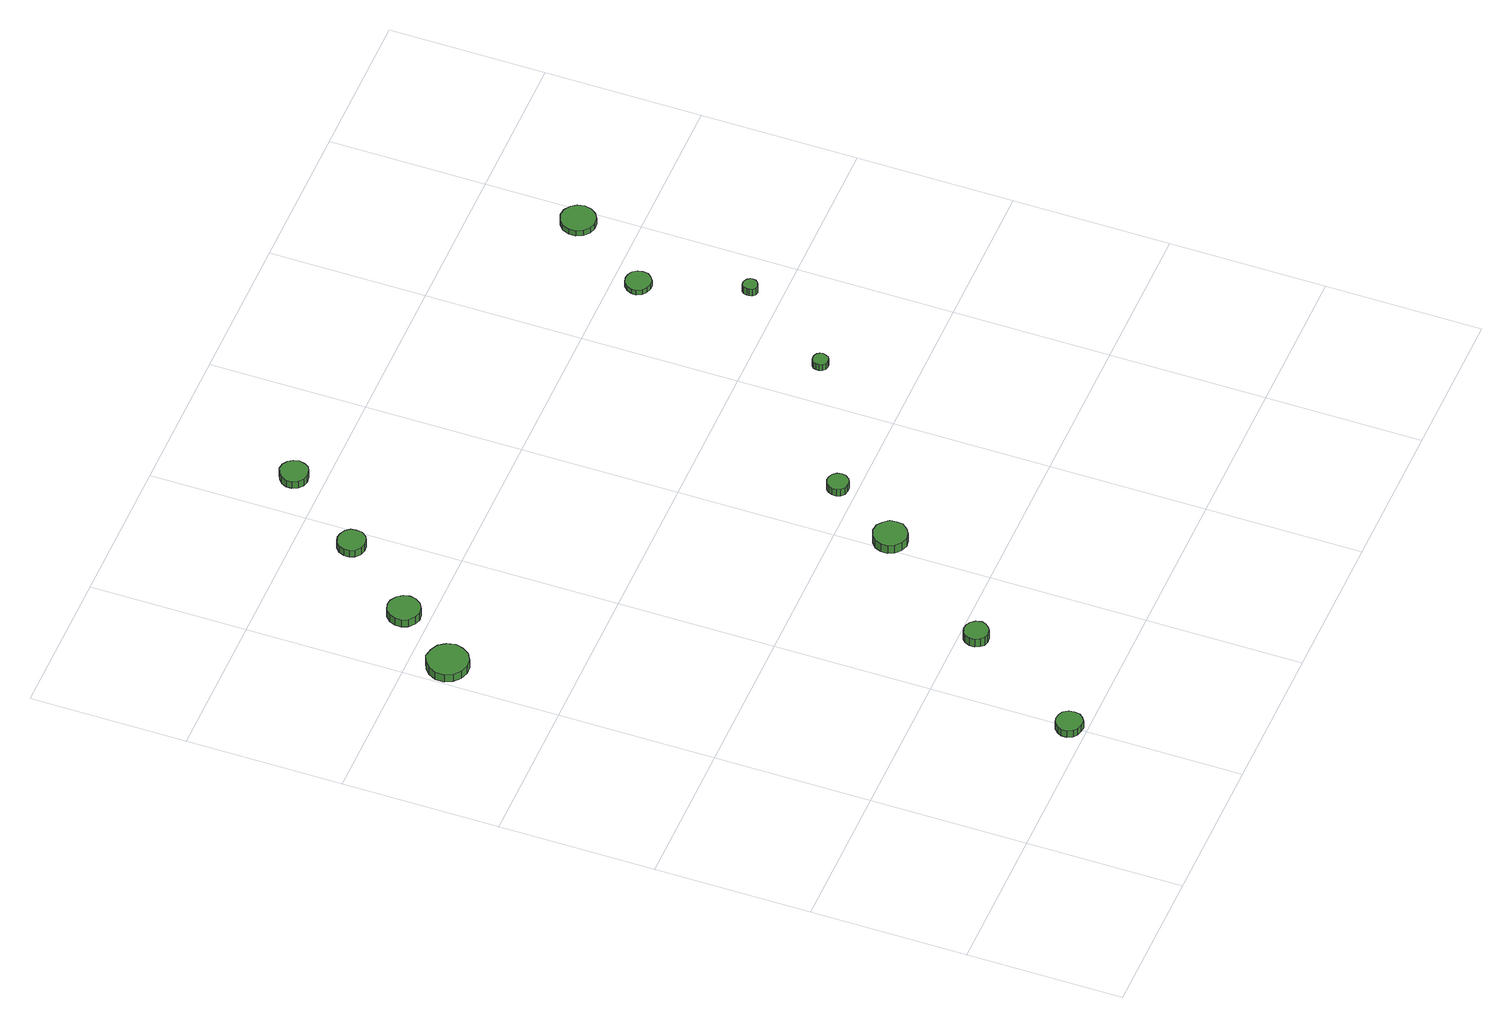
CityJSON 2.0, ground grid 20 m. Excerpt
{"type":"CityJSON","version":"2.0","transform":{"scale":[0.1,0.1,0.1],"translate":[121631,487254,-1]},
"CityObjects":{
"tree1":{"type":"SolitaryVegetationObject","attributes":{"function":"something"},"geometry":[{"type":"MultiSurface","lod":"1","boundaries":[[[0,1,2,3,4,5,6,7,8,9,10,11,12,13,14]],[[15,16,17,18,19,20,21,22,23,24,25,26,27,28,29]],[[0,29,28,1]],[[1,28,27,2]],[[2,27,26,3]],[[3,26,25,4]],[[4,25,24,5]],[[5,24,23,6]],[[6,23,22,7]],[[7,22,21,8]],[[8,21,20,9]],[[9,20,19,10]],[[10,19,18,11]],[[11,18,17,12]],[[12,17,16,13]],[[13,16,15,14]],[[14,15,29,0]]]}]},
"tree2":{"type":"SolitaryVegetationObject","attributes":{"function":"something"},"geometry":[{"type":"MultiSurface","lod":"1","boundaries":[[[30,31,32,33,34,35,36,37,38,39,40,41,42,43,44]],[[45,46,47,48,49,50,51,52,53,54,55,56,57,58,59]],[[30,59,58,31]],[[31,58,57,32]],[[32,57,56,33]],[[33,56,55,34]],[[34,55,54,35]],[[35,54,53,36]],[[36,53,52,37]],[[37,52,51,38]],[[38,51,50,39]],[[39,50,49,40]],[[40,49,48,41]],[[41,48,47,42]],[[42,47,46,43]],[[43,46,45,44]],[[44,45,59,30]]]}]},
"tree3":{"type":"SolitaryVegetationObject","attributes":{"function":"something"},"geometry":[{"type":"MultiSurface","lod":"1","boundaries":[[[60,61,62,63,64,65,66,67,68,69,70,71,72,73,74]],[[75,76,77,78,79,80,81,82,83,84,85,86,87,88,89]],[[60,89,88,61]],[[61,88,87,62]],[[62,87,86,63]],[[63,86,85,64]],[[64,85,84,65]],[[65,84,83,66]],[[66,83,82,67]],[[67,82,81,68]],[[68,81,80,69]],[[69,80,79,70]],[[70,79,78,71]],[[71,78,77,72]],[[72,77,76,73]],[[73,76,75,74]],[[74,75,89,60]]]}]},
"tree4":{"type":"SolitaryVegetationObject","attributes":{"function":"something"},"geometry":[{"type":"MultiSurface","lod":"1","boundaries":[[[90,91,92,93,94,95,96,97,98,99,100,101,102,103,104]],[[105,106,107,108,109,110,111,112,113,114,115,116,117,118,119]],[[90,119,118,91]],[[91,118,117,92]],[[92,117,116,93]],[[93,116,115,94]],[[94,115,114,95]],[[95,114,113,96]],[[96,113,112,97]],[[97,112,111,98]],[[98,111,110,99]],[[99,110,109,100]],[[100,109,108,101]],[[101,108,107,102]],[[102,107,106,103]],[[103,106,105,104]],[[104,105,119,90]]]}]},
"tree5":{"type":"SolitaryVegetationObject","attributes":{"function":"something"},"geometry":[{"type":"MultiSurface","lod":"1","boundaries":[[[120,121,122,123,124,125,126,127,128,129,130,131,132,133,134]],[[135,136,137,138,139,140,141,142,143,144,145,146,147,148,149]],[[120,149,148,121]],[[121,148,147,122]],[[122,147,146,123]],[[123,146,145,124]],[[124,145,144,125]],[[125,144,143,126]],[[126,143,142,127]],[[127,142,141,128]],[[128,141,140,129]],[[129,140,139,130]],[[130,139,138,131]],[[131,138,137,132]],[[132,137,136,133]],[[133,136,135,134]],[[134,135,149,120]]]}]},
"tree6":{"type":"SolitaryVegetationObject","attributes":{"function":"something"},"geometry":[{"type":"MultiSurface","lod":"1","boundaries":[[[150,151,152,153,154,155,156,157,158,159,160,161,162,163,164]],[[165,166,167,168,169,170,171,172,173,174,175,176,177,178,179]],[[150,179,178,151]],[[151,178,177,152]],[[152,177,176,153]],[[153,176,175,154]],[[154,175,174,155]],[[155,174,173,156]],[[156,173,172,157]],[[157,172,171,158]],[[158,171,170,159]],[[159,170,169,160]],[[160,169,168,161]],[[161,168,167,162]],[[162,167,166,163]],[[163,166,165,164]],[[164,165,179,150]]]}]},
"tree7":{"type":"SolitaryVegetationObject","attributes":{"function":"something"},"geometry":[{"type":"MultiSurface","lod":"1","boundaries":[[[180,181,182,183,184,185,186,187,188,189,190,191,192,193,194]],[[195,196,197,198,199,200,201,202,203,204,205,206,207,208,209]],[[180,209,208,181]],[[181,208,207,182]],[[182,207,206,183]],[[183,206,205,184]],[[184,205,204,185]],[[185,204,203,186]],[[186,203,202,187]],[[187,202,201,188]],[[188,201,200,189]],[[189,200,199,190]],[[190,199,198,191]],[[191,198,197,192]],[[192,197,196,193]],[[193,196,195,194]],[[194,195,209,180]]]}]},
"tree8":{"type":"SolitaryVegetationObject","attributes":{"function":"something"},"geometry":[{"type":"MultiSurface","lod":"1","boundaries":[[[210,211,212,213,214,215,216,217,218,219,220,221,222,223,224]],[[225,226,227,228,229,230,231,232,233,234,235,236,237,238,239]],[[210,239,238,211]],[[211,238,237,212]],[[212,237,236,213]],[[213,236,235,214]],[[214,235,234,215]],[[215,234,233,216]],[[216,233,232,217]],[[217,232,231,218]],[[218,231,230,219]],[[219,230,229,220]],[[220,229,228,221]],[[221,228,227,222]],[[222,227,226,223]],[[223,226,225,224]],[[224,225,239,210]]]}]},
"tree9":{"type":"SolitaryVegetationObject","attributes":{"function":"something"},"geometry":[{"type":"MultiSurface","lod":"1","boundaries":[[[240,241,242,243,244,245,246,247,248,249,250,251,252,253,254]],[[255,256,257,258,259,260,261,262,263,264,265,266,267,268,269]],[[240,269,268,241]],[[241,268,267,242]],[[242,267,266,243]],[[243,266,265,244]],[[244,265,264,245]],[[245,264,263,246]],[[246,263,262,247]],[[247,262,261,248]],[[248,261,260,249]],[[249,260,259,250]],[[250,259,258,251]],[[251,258,257,252]],[[252,257,256,253]],[[253,256,255,254]],[[254,255,269,240]]]}]},
"tree10":{"type":"SolitaryVegetationObject","attributes":{"function":"something"},"geometry":[{"type":"MultiSurface","lod":"1","boundaries":[[[270,271,272,273,274,275,276,277,278,279,280,281,282,283,284]],[[285,286,287,288,289,290,291,292,293,294,295,296,297,298,299]],[[270,299,298,271]],[[271,298,297,272]],[[272,297,296,273]],[[273,296,295,274]],[[274,295,294,275]],[[275,294,293,276]],[[276,293,292,277]],[[277,292,291,278]],[[278,291,290,279]],[[279,290,289,280]],[[280,289,288,281]],[[281,288,287,282]],[[282,287,286,283]],[[283,286,285,284]],[[284,285,299,270]]]}]},
"tree11":{"type":"SolitaryVegetationObject","attributes":{"function":"something"},"geometry":[{"type":"MultiSurface","lod":"1","boundaries":[[[300,301,302,303,304,305,306,307,308,309,310,311,312,313,314]],[[315,316,317,318,319,320,321,322,323,324,325,326,327,328,329]],[[300,329,328,301]],[[301,328,327,302]],[[302,327,326,303]],[[303,326,325,304]],[[304,325,324,305]],[[305,324,323,306]],[[306,323,322,307]],[[307,322,321,308]],[[308,321,320,309]],[[309,320,319,310]],[[310,319,318,311]],[[311,318,317,312]],[[312,317,316,313]],[[313,316,315,314]],[[314,315,329,300]]]}]},
"tree12":{"type":"SolitaryVegetationObject","attributes":{"function":"something"},"geometry":[{"type":"MultiSurface","lod":"1","boundaries":[[[330,331,332,333,334,335,336,337,338,339,340,341,342,343,344]],[[345,346,347,348,349,350,351,352,353,354,355,356,357,358,359]],[[330,359,358,331]],[[331,358,357,332]],[[332,357,356,333]],[[333,356,355,334]],[[334,355,354,335]],[[335,354,353,336]],[[336,353,352,337]],[[337,352,351,338]],[[338,351,350,339]],[[339,350,349,340]],[[340,349,348,341]],[[341,348,347,342]],[[342,347,346,343]],[[343,346,345,344]],[[344,345,359,330]]]}]}
},
"vertices":[
[217,22,17],[216,29,17],[212,35,17],[206,38,17],[199,39,17],[192,37,17],[187,32,17],[184,26,17],[184,19,17],[187,12,17],[192,8,17],[199,6,17],[206,6,17],[212,10,17],[216,15,17],[216,15,6],[212,10,6],[206,6,6],[199,6,6],[192,8,6],[187,12,6],[184,19,6],[184,26,6],[187,32,6],[192,37,6],[199,39,6],[206,38,6],[212,35,6],[216,29,6],[217,22,6],
[57,753,18],[54,764,18],[48,773,18],[38,778,18],[27,780,18],[17,776,18],[9,769,18],[4,759,18],[4,748,18],[9,738,18],[17,731,18],[27,727,18],[38,728,18],[48,734,18],[54,743,18],[54,743,6],[48,734,6],[38,728,6],[27,727,6],[17,731,6],[9,738,6],[4,748,6],[4,759,6],[9,769,6],[17,776,6],[27,780,6],[38,778,6],[48,773,6],[54,764,6],[57,753,6],
[113,833,18],[111,841,18],[106,848,18],[98,853,18],[90,854,18],[82,851,18],[75,845,18],[72,837,18],[72,829,18],[75,821,18],[82,815,18],[90,812,18],[98,813,18],[106,818,18],[111,825,18],[111,825,6],[106,818,6],[98,813,6],[90,812,6],[82,815,6],[75,821,6],[72,829,6],[72,837,6],[75,845,6],[82,851,6],[90,854,6],[98,853,6],[106,848,6],[111,841,6],[113,833,6],
[314,178,22],[312,185,22],[308,190,22],[303,193,22],[296,194,22],[290,192,22],[286,188,22],[283,182,22],[283,175,22],[286,169,22],[290,165,22],[296,163,22],[303,164,22],[308,167,22],[312,172,22],[312,172,9],[308,167,9],[303,164,9],[296,163,9],[290,165,9],[286,169,9],[283,175,9],[283,182,9],[286,188,9],[290,192,9],[296,194,9],[303,193,9],[308,190,9],[312,185,9],[314,178,9],
[194,933,17],[193,940,17],[188,946,17],[182,949,17],[175,950,17],[168,948,17],[162,943,17],[159,936,17],[159,929,17],[162,922,17],[168,917,17],[175,915,17],[182,916,17],[188,919,17],[193,925,17],[193,925,6],[188,919,6],[182,916,6],[175,915,6],[168,917,6],[162,922,6],[159,929,6],[159,936,6],[162,943,6],[168,948,6],[175,950,6],[182,949,6],[188,946,6],[193,940,6],[194,933,6],
[433,332,23],[432,341,23],[426,348,23],[419,353,23],[410,354,23],[402,351,23],[395,345,23],[391,337,23],[391,328,23],[395,320,23],[402,314,23],[410,311,23],[419,312,23],[426,317,23],[432,324,23],[432,324,10],[426,317,10],[419,312,10],[410,311,10],[402,314,10],[395,320,10],[391,328,10],[391,337,10],[395,345,10],[402,351,10],[410,354,10],[419,353,10],[426,348,10],[432,341,10],[433,332,10],
[277,1038,18],[275,1045,18],[271,1051,18],[265,1055,18],[257,1056,18],[250,1053,18],[244,1048,18],[241,1041,18],[241,1034,18],[244,1027,18],[250,1022,18],[257,1020,18],[265,1021,18],[271,1024,18],[275,1030,18],[275,1030,7],[271,1024,7],[265,1021,7],[257,1020,7],[250,1022,7],[244,1027,7],[241,1034,7],[241,1041,7],[244,1048,7],[250,1053,7],[257,1056,7],[265,1055,7],[271,1051,7],[275,1045,7],[277,1038,7],
[490,424,17],[489,430,17],[485,435,17],[480,437,17],[475,438,17],[469,436,17],[465,432,17],[463,427,17],[463,421,17],[465,416,17],[469,412,17],[475,411,17],[480,411,17],[485,414,17],[489,419,17],[489,419,6],[485,414,6],[480,411,6],[475,411,6],[469,412,6],[465,416,6],[463,421,6],[463,427,6],[465,432,6],[469,436,6],[475,438,6],[480,437,6],[485,435,6],[489,430,6],[490,424,6],
[671,518,16],[670,522,16],[668,525,16],[664,527,16],[660,527,16],[656,526,16],[653,523,16],[652,520,16],[652,516,16],[653,512,16],[656,509,16],[660,508,16],[664,508,16],[668,510,16],[670,514,16],[670,514,6],[668,510,6],[664,508,6],[660,508,6],[656,509,6],[653,512,6],[652,516,6],[652,520,6],[653,523,6],[656,526,6],[660,527,6],[664,527,6],[668,525,6],[670,522,6],[671,518,6],
[724,769,14],[723,775,14],[719,781,14],[713,784,14],[706,785,14],[700,783,14],[695,778,14],[692,772,14],[692,765,14],[695,759,14],[700,755,14],[706,753,14],[713,753,14],[719,757,14],[723,762,14],[723,762,6],[719,757,6],[713,753,6],[706,753,6],[700,755,6],[695,759,6],[692,765,6],[692,772,6],[695,778,6],[700,783,6],[706,785,6],[713,784,6],[719,781,6],[723,775,6],[724,769,6],
[757,641,17],[756,644,17],[754,647,17],[751,649,17],[747,650,17],[743,649,17],[740,646,17],[739,642,17],[739,639,17],[740,635,17],[743,632,17],[747,631,17],[751,632,17],[754,634,17],[756,637,17],[756,637,6],[754,634,6],[751,632,6],[747,631,6],[743,632,6],[740,635,6],[739,639,6],[739,642,6],[740,646,6],[743,649,6],[747,650,6],[751,649,6],[754,647,6],[756,644,6],[757,641,6],
[801,873,15],[799,882,15],[794,889,15],[786,894,15],[777,895,15],[769,892,15],[762,886,15],[758,877,15],[758,868,15],[762,860,15],[769,854,15],[777,851,15],[786,852,15],[794,857,15],[799,864,15],[799,864,6],[794,857,6],[786,852,6],[777,851,6],[769,854,6],[762,860,6],[758,868,6],[758,877,6],[762,886,6],[769,892,6],[777,895,6],[786,894,6],[794,889,6],[799,882,6],[801,873,6]
]}
